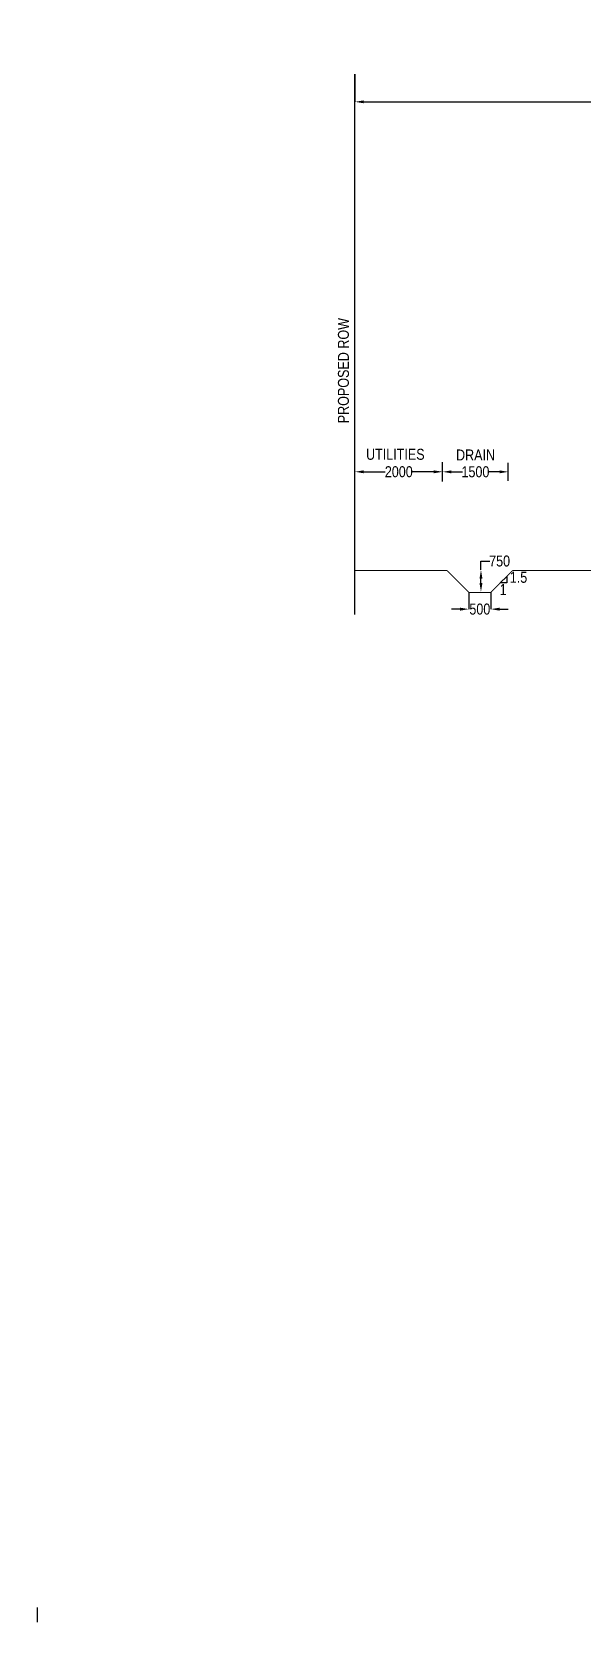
# Model space of a CAD drawing. Header units: millimetres. Extents: x 207528 to 778454, y -364692 to 101323.
# Drawn here: x 297584 to 310151, y -65585 to -29287 of the extents above; entities that cross this region are included whole.
import ezdxf

# ---------------------------------------------------------------- set-up
doc = ezdxf.new("R2010")
doc.units = ezdxf.units.MM
for name, color, linetype in [('Dim', 253, 'Continuous'), ('Dimension', 253, 'Continuous'), ('Proposed ROW', 241, 'MNEW')]:
    doc.layers.add(name, color=color, linetype=linetype)
doc.styles.add('DIM', font='ARIALN.TTF', dxfattribs={"height": 250})
doc.styles.add('ISO75', font='isocp.shx', dxfattribs={"height": 150})
doc.styles.get("Standard").update_dxf_attribs({"font": 'arial.ttf'})
doc.styles.add('STRIP PLAN STYLE', font='ARIALN.TTF')
doc.linetypes.add('MNEW', pattern='A,26.152623,-1.048632,["PROW",Standard,S=1.75,R=0,X=0,Y=-0.975095],-7.693777,26.152623', length=61.047655)
doc.dimstyles.new('DIM', dxfattribs={"dimtxt": 250, "dimasz": 200, "dimexe": 0.18, "dimexo": 0.0625, "dimgap": 0.09, "dimtad": 0, "dimtih": 1, "dimtoh": 1, "dimdec": 0, "dimzin": 0, "dimdsep": 46, "dimtxsty": 'DIM', "dimcen": 0.09, "dimclrd": 256, "dimclrt": 7, "dimadec": 0, "dimazin": 0, "dimtfac": 1, "dimtdec": 0, "dimtofl": 0, "dimtmove": 0, "dimatfit": 3, "dimfxl": 1, "dimtolj": 1, "dimtzin": 0, "dimarcsym": 0})
doc.dimstyles.new('ISO75', dxfattribs={"dimscale": 75, "dimtxt": 150, "dimasz": 2, "dimexe": 1, "dimexo": 1, "dimgap": 1, "dimtad": 1, "dimdec": 0, "dimdsep": 46, "dimtxsty": 'ISO75', "dimcen": 0.5, "dimclrd": 47, "dimclre": 47, "dimclrt": 1, "dimadec": 0, "dimazin": 0, "dimtfac": 1, "dimtdec": 0, "dimtmove": 0, "dimatfit": 3, "dimfxl": 1, "dimtolj": 1, "dimtzin": 0, "dimarcsym": 0})

# ---------------------------------------------------------------- blocks, each defined once
blk = doc.blocks.new('*D287')
at = {"layer": 'Defpoints', "color": 0, "transparency": 16777216}
for p in [(304963, -30254), (364963, -30202), (364963, -30886)]:
    blk.add_point(p, dxfattribs=at)
at = {"layer": 'Dim', "color": 0, "lineweight": -2, "transparency": 16777216}
for p, q in [((304963, -30254), (304963, -30886)), ((364963, -30202), (364963, -30886))]:
    blk.add_line(p, q, dxfattribs=at)
at = {"layer": 'Dim', "lineweight": -2, "transparency": 16777216}
for p, q in [((305163, -30886), (332741, -30886)), ((364763, -30886), (340087, -30886))]:
    blk.add_line(p, q, dxfattribs=at)
at = {"layer": 'Dim', "transparency": 16777216}
for points in [[(305163, -30852), (305163, -30919), (304963, -30886)], [(364763, -30852), (364763, -30919), (364963, -30886)]]:
    blk.add_solid(points, dxfattribs=at)
at = {"layer": 'Dim', "color": 7, "transparency": 16777216, "insert": (336414, -30886), "char_height": 400, "attachment_point": 5, "style": 'STRIP PLAN STYLE'}
blk.add_mtext('\\A1;PROPOSED RIGHT OF WAY (60m)', dxfattribs=at)
blk = doc.blocks.new('*D305')
at = {"layer": 'Defpoints', "color": 0, "transparency": 16777216}
for p in [(304963, -39272), (304963, -39329), (306963, -39316)]:
    blk.add_point(p, dxfattribs=at)
at = {"layer": 'Dimension', "color": 0, "lineweight": -2, "transparency": 16777216}
for p, q in [((304963, -39328), (304963, -39329)), ((306963, -39328), (306963, -39329))]:
    blk.add_line(p, q, dxfattribs=at)
at = {"layer": 'Dimension', "lineweight": -2, "transparency": 16777216}
for p, q in [((305163, -39329), (305655, -39329)), ((306763, -39329), (306270, -39329))]:
    blk.add_line(p, q, dxfattribs=at)
at = {"layer": 'Dimension', "transparency": 16777216}
for points in [[(305163, -39296), (305163, -39363), (304963, -39329)], [(306763, -39296), (306763, -39363), (306963, -39329)]]:
    blk.add_solid(points, dxfattribs=at)
at = {"layer": 'Dimension', "color": 7, "transparency": 16777216, "insert": (305963, -39329), "char_height": 250, "attachment_point": 5, "style": 'DIM'}
blk.add_mtext('\\A1;2000', dxfattribs=at)
blk = doc.blocks.new('*D315')
at = {"layer": 'Defpoints', "color": 0, "transparency": 16777216}
for p in [(306963, -39330), (306963, -39330), (308463, -39330)]:
    blk.add_point(p, dxfattribs=at)
at = {"layer": 'Dim', "color": 0, "lineweight": -2, "transparency": 16777216}
for p, q in [((306963, -39330), (306963, -39330)), ((308463, -39330), (308463, -39330))]:
    blk.add_line(p, q, dxfattribs=at)
at = {"layer": 'Dim', "lineweight": -2, "transparency": 16777216}
for p, q in [((307163, -39330), (307417, -39330)), ((308263, -39330), (308009, -39330))]:
    blk.add_line(p, q, dxfattribs=at)
at = {"layer": 'Dim', "transparency": 16777216}
for points in [[(307163, -39297), (307163, -39364), (306963, -39330)], [(308263, -39297), (308263, -39364), (308463, -39330)]]:
    blk.add_solid(points, dxfattribs=at)
at = {"layer": 'Dim', "color": 7, "transparency": 16777216, "insert": (307713, -39330), "char_height": 250, "attachment_point": 5, "style": 'DIM'}
blk.add_mtext('\\A1;1500', dxfattribs=at)
blk = doc.blocks.new('*D317')
at = {"layer": 'Defpoints', "color": 0, "transparency": 16777216}
for p in [(307563, -42083), (308063, -42083), (308063, -42464)]:
    blk.add_point(p, dxfattribs=at)
at = {"layer": 'Dim', "color": 0, "lineweight": -2, "transparency": 16777216}
for p, q in [((307563, -42083), (307563, -42465)), ((308063, -42083), (308063, -42465))]:
    blk.add_line(p, q, dxfattribs=at)
at = {"layer": 'Dim', "lineweight": -2, "transparency": 16777216}
for p, q in [((307363, -42464), (307163, -42464)), ((308263, -42464), (308463, -42464))]:
    blk.add_line(p, q, dxfattribs=at)
at = {"layer": 'Dim', "transparency": 16777216}
for points in [[(307363, -42431), (307363, -42498), (307563, -42464)], [(308263, -42431), (308263, -42498), (308063, -42464)]]:
    blk.add_solid(points, dxfattribs=at)
at = {"layer": 'Dim', "color": 7, "transparency": 16777216, "insert": (307813, -42464), "char_height": 250, "attachment_point": 5, "style": 'DIM'}
blk.add_mtext('\\A1;500', dxfattribs=at)
blk = doc.blocks.new('*D316')
at = {"lineweight": -2, "transparency": 16777216}
for p, q in [((307839, -41567), (307839, -41367)), ((307839, -41367), (308039, -41367)), ((307839, -41867), (307839, -41767))]:
    blk.add_line(p, q, dxfattribs=at)
at = {"color": 0, "lineweight": -2, "transparency": 16777216}
for p, q in [((307839, -41567), (307839, -41567)), ((307839, -42067), (307839, -42067))]:
    blk.add_line(p, q, dxfattribs=at)
at = {"transparency": 16777216}
for points in [[(307806, -41767), (307873, -41767), (307839, -41567)], [(307806, -41867), (307873, -41867), (307839, -42067)]]:
    blk.add_solid(points, dxfattribs=at)
at = {"layer": 'Defpoints', "color": 0, "transparency": 16777216}
for p in [(307839, -41567), (307839, -41567), (307839, -42067)]:
    blk.add_point(p, dxfattribs=at)
at = {"color": 7, "transparency": 16777216, "insert": (308265, -41367), "char_height": 250, "attachment_point": 5, "style": 'DIM'}
blk.add_mtext('\\A1;750', dxfattribs=at)
blk = doc.blocks.new('*D537')
at = {"layer": 'Defpoints', "color": 0, "transparency": 16777216}
for p in [(286209, -53623), (286199, -55259), (286209, -55259)]:
    blk.add_point(p, dxfattribs=at)
at = {"layer": 'Dim', "color": 47, "lineweight": -2, "transparency": 16777216}
for p, q in [((286049, -53623), (285899, -53623)), ((286199, -55184), (286199, -53548)), ((286199, -53623), (286209, -53623)), ((286209, -55184), (286209, -53548)), ((286359, -53623), (287814, -53623))]:
    blk.add_line(p, q, dxfattribs=at)
at = {"layer": 'Dim', "color": 47, "transparency": 16777216}
for points in [[(286049, -53598), (286049, -53648), (286199, -53623)], [(286359, -53598), (286359, -53648), (286209, -53623)]]:
    blk.add_solid(points, dxfattribs=at)
at = {"layer": 'Dim', "color": 1, "transparency": 16777216, "insert": (287161, -53466), "char_height": 150, "width": 159266.94, "attachment_point": 5, "style": 'ISO75'}
blk.add_mtext('\\A1;10 (EXP. GAP)', dxfattribs=at)

msp = doc.modelspace()

# ---------------------------------------------------------------- linework, layer by layer
at = {"const_width": 20}
for points in [[(307064.3, -41582.6), (304962.8, -41582.6)], [(307064.3, -41582.6), (307563.3, -42082.6)], [(308563.3, -41582.6), (308063.3, -42082.6)], [(310463.4, -41582.6), (308563.3, -41582.6)], [(308063.3, -42082.6), (307563.3, -42082.6)]]:
    msp.add_lwpolyline(points, dxfattribs=at)
msp.add_lwpolyline([(297703.8, -65251.1), (297703.8, -65585.2)])
at = {"layer": 'Dim'}
for points in [[(306962.8, -39550.7), (306962.8, -39107.4)], [(308462.8, -39532.9), (308462.8, -39127.7)]]:
    msp.add_lwpolyline(points, dxfattribs=at)
msp.add_lwpolyline([(308429.7, -41716.3), (308429.7, -41866.3), (308279.7, -41866.3)], close=True, dxfattribs=at)
at = {"layer": 'Proposed ROW', "lineweight": -3, "ltscale": 3, "flags": 128}
msp.add_lwpolyline([(304962.8, -42583.3), (304962.8, -30254.4)], dxfattribs=at)

# ---------------------------------------------------------------- texts
at = {"layer": 'Dim', "insert": (304700.4, -37020.5), "char_height": 250, "attachment_point": 5, "rotation": 90, "style": 'DIM'}
msp.add_mtext_dynamic_manual_height_columns('PROPOSED ROW', width=5325.312, gutter_width=1250, heights=[0], dxfattribs=at)
at = {"layer": 'Dim', "char_height": 250, "attachment_point": 5, "style": 'DIM'}
for s, insert in [('UTILITIES', (305884.2, -38931.9)), ('DRAIN', (307715.6, -38945.2)), ('1.5', (308696, -41739.2)), ('1', (308345.6, -42016.8))]:
    msp.add_mtext_dynamic_manual_height_columns(s, width=5325.312, gutter_width=1250, heights=[0], dxfattribs=dict(at, insert=insert))

# ---------------------------------------------------------------- dimensions: what is measured, and where the dimension line sits
dim = msp.add_aligned_dim(p1=(307839.2, -42067.4), p2=(307839.2, -41567.4), distance=0, text='750', dimstyle='DIM', override={"dimfxl": 1.25, "dimfxlon": 1})
dim.commit()
dim.dimension.update_dxf_attribs({"geometry": '*D316', "text_midpoint": (308264.5, -41367.4)})
at = {"layer": 'Dim'}
dim = msp.add_linear_dim(base=(364962.8, -30885.8), p1=(304962.8, -30254.4), p2=(364962.8, -30201.9), text='PROPOSED RIGHT OF WAY (60m)', dimstyle='DIM', override={"dimtxt": 400, "dimtxsty": 'STRIP PLAN STYLE'}, dxfattribs=at)
dim.commit()
dim.dimension.update_dxf_attribs({"geometry": '*D287', "text_midpoint": (336414, -30885.8), "dimtype": 160})
for p1, p2, distance, picture, middle in [((308462.8, -39330.4), (306962.8, -39330.1), 0, '*D315', (307712.8, -39330.3)), ((307563.3, -42082.6), (308063.3, -42082.6), -381.8, '*D317', (307813.3, -42464.4))]:
    dim = msp.add_aligned_dim(p1=p1, p2=p2, distance=distance, dimstyle='DIM', dxfattribs=at)
    dim.commit()
    dim.dimension.update_dxf_attribs({"geometry": picture, "text_midpoint": middle})
dim = msp.add_linear_dim(base=(286208.6, -53623.1), p1=(286198.6, -55259), p2=(286208.6, -55259), text='<> (EXP. GAP)', dimstyle='ISO75', override={"dimtxt": 300}, dxfattribs=at)
dim.commit()
dim.dimension.update_dxf_attribs({"geometry": '*D537', "text_midpoint": (287161, -53465.6)})
at = {"layer": 'Dimension'}
dim = msp.add_linear_dim(base=(304962.8, -39329.2), p1=(306962.8, -39315.7), p2=(304962.8, -39271.9), angle=0, text='2000', dimstyle='DIM', override={"dimfxl": 1.25, "dimfxlon": 1}, dxfattribs=at)
dim.commit()
dim.dimension.update_dxf_attribs({"geometry": '*D305', "text_midpoint": (305962.8, -39329.2)})

doc.saveas('drawing.dxf')
